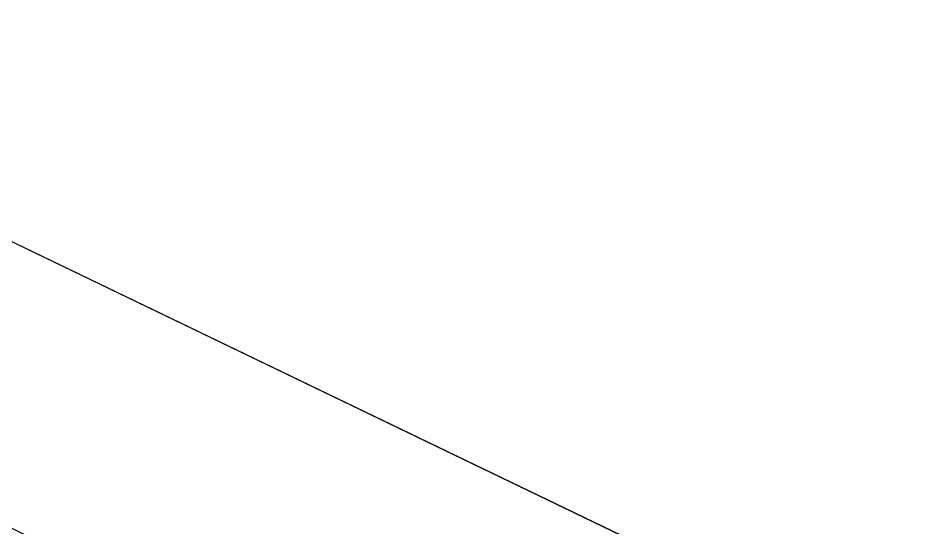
# Model space of a CAD drawing. Header units: metres. Extents: x -2743 to 126, y 13385 to 13916.
# Drawn here: x -1891.5485 to -1891.4814, y 13646.272 to 13646.3097 of the extents above; entities that cross this region are included whole.
import ezdxf

# ---------------------------------------------------------------- set-up
doc = ezdxf.new("R2010")
doc.units = ezdxf.units.M
for name, color, linetype in [('link-улица Берзарина_Покрытия — Новые$0$ДВ_ПП_Газон_У за счет АБ_ПЧ', 7, 'Continuous'), ('link-улица Берзарина_Покрытия — Новые$0$ДВ_ПП_Тип2_Р_покрытия_ПЧ_Местные', 7, 'Continuous'), ('link_улица Берзарина_борта$0$ДВ_ГП_П_Борт_БР100.30.15', 7, 'Continuous')]:
    doc.layers.add(name, color=color, linetype=linetype)

msp = doc.modelspace()

# ---------------------------------------------------------------- linework, layer by layer
at = {"layer": 'link-улица Берзарина_Покрытия — Новые$0$ДВ_ПП_Газон_У за счет АБ_ПЧ'}
msp.add_lwpolyline([(-1875.119269, 13638.391567), (-1894.466, 13647.696), (-1879.353, 13640.318), (-1875.160731, 13638.278717), (-1875.119269, 13638.391567)], close=True, dxfattribs=at)
at = {"layer": 'link-улица Берзарина_Покрытия — Новые$0$ДВ_ПП_Тип2_Р_покрытия_ПЧ_Местные'}
msp.add_lwpolyline([(-1876.907365, 13652.350865), (-1873.463664, 13650.350127), (-1873.444309, 13650.338882), (-1871.207262, 13649.039192), (-1875.119269, 13638.391567), (-1884.496243, 13642.90124), (-1894.466, 13647.696), (-1898.258358, 13650.365339), (-1893.591992, 13662.075767), (-1892.540503, 13661.442128), (-1889.015319, 13659.391395), (-1887.29319, 13658.374263), (-1883.83199, 13656.369247), (-1880.372168, 13654.363863), (-1880.370422, 13654.362848), (-1879.747137, 13654.00073), (-1876.917916, 13652.356995), (-1876.907365, 13652.350865)], close=True, dxfattribs=at)
at = {"layer": 'link_улица Берзарина_борта$0$ДВ_ГП_П_Борт_БР100.30.15'}
msp.add_lwpolyline([(-1986.765565, 13701.99376), (-1985.053336, 13701.780975), (-1983.382276, 13701.374616), (-1981.76871, 13700.779659), (-1980.228962, 13700.001081), (-1926.516649, 13668.839356), (-1923.054836, 13666.830951), (-1915.507, 13662.452), (-1894.466, 13647.696), (-1863.37246, 13632.742168)], dxfattribs=at)

doc.saveas('drawing.dxf')
